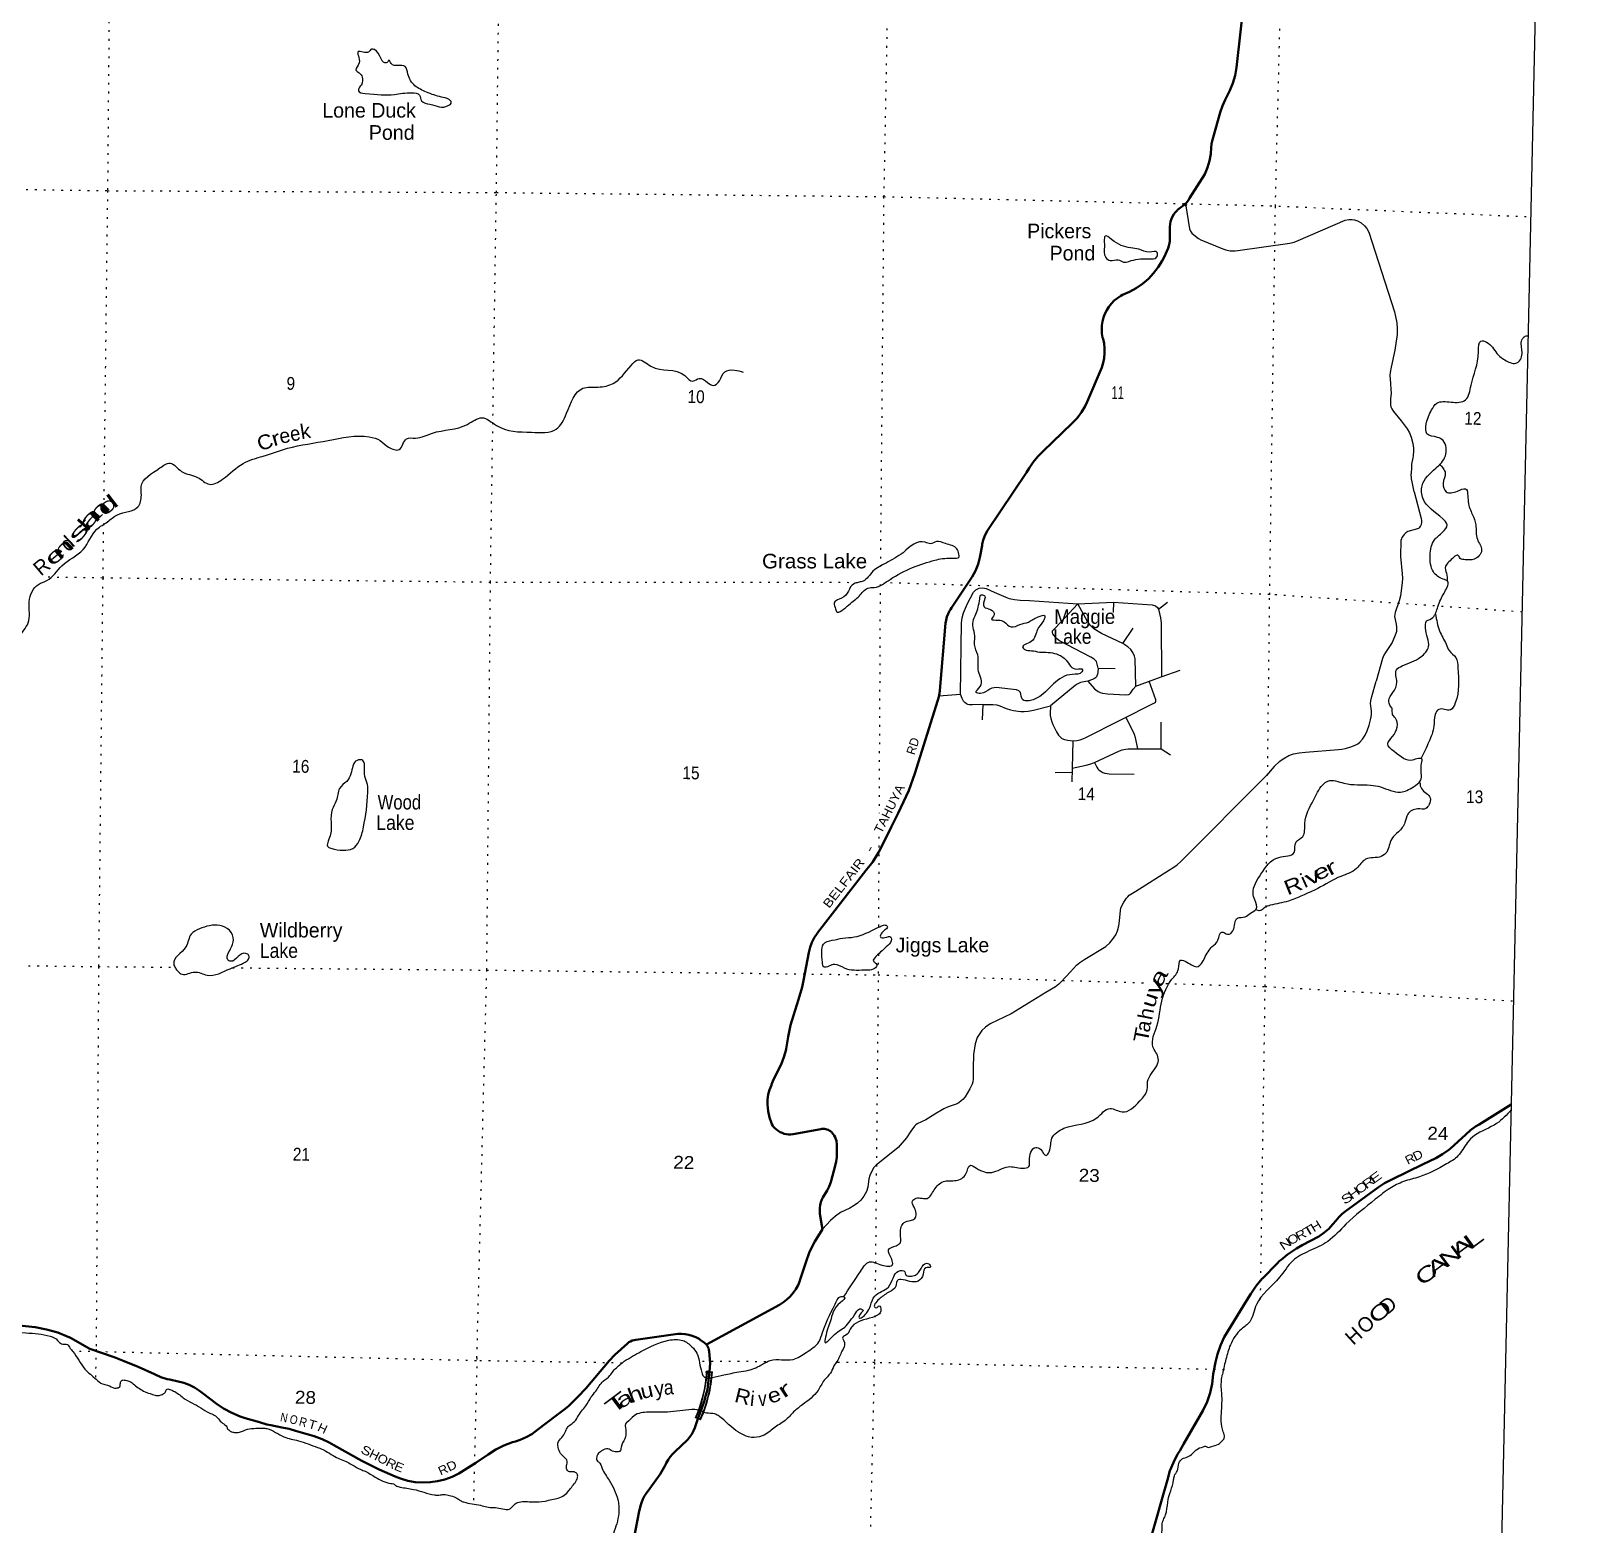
# Model space of a CAD drawing. Header units: feet. Extents: x -751810 to -497223, y -177792 to 12311.
# Drawn here: x -518370 to -497223, y -42326 to -21929 of the extents above; entities that cross this region are included whole.
import ezdxf
from ezdxf.enums import TextEntityAlignment as Align

# ---------------------------------------------------------------- set-up
doc = ezdxf.new("R2010")
doc.units = ezdxf.units.FT
doc.header["$LTSCALE"] = 80
doc.header["$PDMODE"] = 32
doc.header["$PDSIZE"] = 40
doc.linetypes.add('DOTTED', pattern=[1.5, 0.3, -1.2])
for name, color, linetype, lineweight in [('26', 7, 'Continuous', 40), ('29', 7, 'Continuous', 25), ('39', 7, 'Continuous', 13), ('4', 7, 'Continuous', 13), ('61', 7, 'Continuous', 13), ('7', 7, 'DOTTED', 13)]:
    doc.layers.add(name, color=color, linetype=linetype, lineweight=lineweight)
doc.layers.add('27', color=7, linetype='Continuous')
doc.layers.add('41', color=7, linetype='Continuous')

msp = doc.modelspace()

# ---------------------------------------------------------------- linework, layer by layer
at = {"layer": '26'}
msp.add_line((-509100.22, -40246.1), (-509089.48, -40127.18), dxfattribs=at)
for points in [[(-502242.32, -23471.34), (-502231.52, -23417.07), (-502221.9, -23383.84), (-502123.47, -23040.82), (-502095.33, -22952.84), (-502058.14, -22868.29), (-502053.75, -22859.69), (-501996.97, -22749.78), (-501993.72, -22742.27), (-501952.42, -22641.14), (-501921.92, -22536.25), (-501902.55, -22428.74), (-501897.98, -22385.4), (-501807.11, -21575.07), (-501792.22, -21481.04), (-501767.58, -21389.09), (-501733.46, -21300.22), (-501716.72, -21264.71), (-501680.74, -21201.37), (-501476.86, -20847.06)], [(-506746.84, -33063.82), (-506618.7, -32806.52), (-506524.44, -32614.38), (-506379.16, -32305.11), (-506295.42, -32075.19), (-505984.04, -31069.33), (-505969.66, -31024.2), (-505960.07, -30977.81), (-505955.85, -30939), (-505874.86, -30020), (-505868.3, -29976.17), (-505857.19, -29933.27), (-505841.66, -29891.77), (-505824.83, -29858.04), (-505810.44, -29833.1), (-505793.6, -29808.04), (-505511.09, -29387.56), (-505467.42, -29302.97), (-505432.82, -29214.28), (-505407.69, -29122.46), (-505402.68, -29097.92), (-505378.15, -28959.83), (-505375.23, -28941.1), (-505362.58, -28887.49), (-505344.39, -28835.5), (-505320.86, -28785.69), (-505301.65, -28752.89), (-504772.5, -27960.03), (-504734.92, -27902.58), (-504678.7, -27818.39), (-504613.99, -27740.55), (-504547.29, -27675.02), (-504145.53, -27288.89), (-504078.67, -27216.78), (-504019.72, -27138.08), (-503969.31, -27053.65), (-503942.09, -26997.69), (-503743.6, -26525.37), (-503723.44, -26462), (-503710.01, -26396.87), (-503703.46, -26330.69), (-503703.87, -26264.19), (-503711.22, -26198.1), (-503725.44, -26133.14), (-503730.18, -26116.75), (-503739.29, -26062.25), (-503742.65, -26007.1), (-503740.23, -25951.9), (-503732.06, -25897.25), (-503718.21, -25843.76), (-503698.85, -25792.01), (-503674.19, -25742.56), (-503644.49, -25695.97), (-503610.09, -25652.73), (-503571.35, -25613.33), (-503528.71, -25578.19), (-503482.63, -25547.7), (-503460.96, -25535.62), (-503363.97, -25490.82), (-503272.1, -25441.29), (-503185.91, -25382.42), (-503106.35, -25314.87), (-503034.28, -25239.38), (-502970.5, -25156.76), (-502915.7, -25067.93), (-502891.05, -25019.8), (-502836.64, -24893.98), (-502825.46, -24862.17), (-502817.66, -24829.38), (-502813.33, -24795.95), (-502812.49, -24779.63), (-502813.73, -24639.49), (-502813.53, -24602.82), (-502809.5, -24566.37), (-502801.69, -24530.55), (-502790.17, -24495.74), (-502775.07, -24462.32), (-502757.15, -24431.67), (-502739.33, -24406.7), (-502714.52, -24381.67), (-502706.19, -24373.26), (-502669.78, -24343.5), (-502657.91, -24335.66), (-502632.97, -24319.2), (-502607.91, -24298.71), (-502590.63, -24281.71), (-502576.12, -24264.09), (-502558.56, -24238.85), (-502543.01, -24214.09), (-502335.91, -23884.28), (-502299.06, -23794.89), (-502271.76, -23702.14), (-502254.3, -23607.04), (-502247.39, -23526.45), (-502242.32, -23471.34)], [(-509142.15, -39873.87), (-508145.22, -39329.73), (-508092.03, -39297.15), (-508042.53, -39259.19), (-507997.28, -39216.26), (-507956.76, -39168.84), (-507921.41, -39117.44), (-507891.64, -39062.63), (-507867.75, -39005.01), (-507865.72, -38999.18), (-507781.07, -38741.12), (-507738.55, -38620.9), (-507683.69, -38505.8), (-507660.6, -38465.12), (-507556.1, -38296.27), (-507567.08, -38247.66), (-507592.29, -38089.54), (-507595.16, -38049), (-507593.78, -38008.39), (-507588.17, -37968.15), (-507578.38, -37928.71), (-507564.51, -37890.51), (-507553.25, -37866.27), (-507494.93, -37769.81), (-507466.31, -37714.2), (-507443.66, -37655.91), (-507438.1, -37638.12), (-507383.23, -37434.29), (-507369.59, -37373.96), (-507362.34, -37312.53), (-507362.26, -37310.55), (-507361.22, -37285.95), (-507361.42, -37260.55), (-507362.24, -37155.45), (-507362.44, -37130.28), (-507365.63, -37105.45), (-507368.14, -37091.07), (-507375.17, -37066.45), (-507384.74, -37042.7), (-507396.73, -37020.07), (-507411.02, -36998.83), (-507427.46, -36979.2), (-507436.36, -36970.52), (-507449.8, -36959.59), (-507464.31, -36950.13), (-507479.72, -36942.24), (-507495.88, -36936), (-507512.59, -36931.48), (-507529.69, -36928.74), (-507546.98, -36927.8), (-507564.28, -36928.67), (-507581.39, -36931.35), (-507959.17, -37001.22), (-507989.42, -37004.1), (-508019.81, -37003.8), (-508050, -37000.33), (-508079.67, -36993.72), (-508108.48, -36984.05), (-508136.12, -36971.42), (-508162.28, -36955.97), (-508186.7, -36937.87), (-508209.08, -36917.31), (-508229.19, -36894.53), (-508233.53, -36888.44), (-508250.72, -36863.45), (-508259.31, -36838.44), (-508281.02, -36773.2), (-508300.49, -36684.69), (-508310.6, -36594.63), (-508307.45, -36526.58), (-508297.21, -36459.23), (-508279.99, -36393.32), (-508255.97, -36329.57), (-508251.79, -36320.24), (-508224.44, -36254.01), (-508123.87, -36048.2), (-508083.53, -35946.71), (-508054.02, -35841.57), (-508052.9, -35836.54), (-508024.34, -35670.72), (-507993.78, -35512.24), (-507953.74, -35377.35), (-507884.03, -35162.2), (-507835.14, -34991.89), (-507816.35, -34898.79), (-507744.1, -34516.19), (-507726.42, -34447.67), (-507701.68, -34381.38), (-507670.14, -34318.04), (-507632.16, -34258.34), (-507624.86, -34248.3), (-506964.42, -33399.92), (-506871.01, -33279.6), (-506790.69, -33150.18), (-506746.84, -33063.82)], [(-502220.49, -40280.64), (-502190.19, -40113.52), (-502163.71, -40004.78), (-502122.28, -39886.99), (-502068.77, -39774.18), (-501761.04, -39266.06), (-501708.34, -39180.84), (-501634.88, -39072.95), (-501550.54, -38973.33), (-501548.44, -38971.11), (-501343.45, -38763.09), (-501317.12, -38736.68), (-501293.81, -38717.26), (-501205.79, -38643.93), (-501083.54, -38562.1), (-501005.53, -38518.9), (-500776.88, -38397.29), (-500707.04, -38348.75), (-500642.65, -38293.17), (-500584.42, -38231.17), (-500547.07, -38183.47), (-500506.32, -38134.07), (-500460.64, -38089.2), (-500418.6, -38055.22), (-499960.23, -37726.01), (-499878.27, -37669.55), (-499790.87, -37621.96), (-499781.87, -37617.72), (-499350.14, -37408.55), (-499179.63, -37327.31), (-499088.67, -37275.5), (-499003.63, -37214.46), (-498981.01, -37195.82), (-498770.93, -37006.25), (-498706.4, -36947.24), (-498636.05, -36895.3), (-498588.48, -36866.13), (-498148.91, -36593.35)], [(-517563.35, -39935), (-517831.01, -39781.83), (-517845.49, -39775.05), (-517853.02, -39771.51), (-518001.83, -39711.31), (-518156.1, -39667.01), (-518314.17, -39639.07), (-518703.29, -39595.42), (-518746.2, -39594.05), (-518904.13, -39599.56), (-519060.61, -39621.54), (-519305.04, -39679.86), (-519478.11, -39710.71), (-519522.13, -39716.94), (-519582.98, -39719.99), (-519643.82, -39716.66), (-519703.98, -39706.99), (-519792.13, -39693.73), (-519924.5, -39685.55), (-520057.01, -39691.25), (-520188.19, -39710.78), (-520868.71, -39859.19)], [(-510471.7, -40096.05), (-510392.79, -40012.84), (-510222.38, -39858.7), (-510201.41, -39843.75), (-510179, -39831.07), (-510155.39, -39820.81), (-510130.83, -39813.07), (-510108.93, -39808.47), (-509534.28, -39728.94), (-509483.84, -39727.29), (-509433.5, -39730.93), (-509383.82, -39739.8), (-509335.34, -39753.82), (-509288.59, -39772.83), (-509244.09, -39796.63), (-509226.26, -39807.94), (-509169.69, -39848.95)], [(-510471.7, -40096.05), (-510791.29, -40473.9), (-510899.09, -40589.64), (-511028.74, -40714.1), (-511089.4, -40764.13), (-511198.92, -40850.26), (-511444.9, -41035.36), (-511526.24, -41096.45), (-511605.57, -41141.15), (-511689.13, -41177.31), (-511752.05, -41198.03), (-511790.96, -41209.69), (-511908.31, -41253.92), (-512020.39, -41310.18), (-512125.97, -41377.85), (-512293, -41491.24), (-512525.02, -41638.28), (-512617.6, -41683.07), (-512714.35, -41717.93), (-512814.21, -41742.5), (-512916.1, -41756.48), (-513018.89, -41759.75), (-513121.45, -41752.25), (-513222.67, -41734.07), (-513321.44, -41705.41), (-513395.28, -41676.33), (-513614.12, -41579.09), (-513848.85, -41464.9), (-514234.03, -41248.96), (-514296.86, -41213.61), (-514393.67, -41165.73), (-514502.04, -41125.18), (-514756.29, -41051.24), (-514844.24, -41024.6), (-514941.73, -41005.53), (-515092.45, -40975.19), (-515148.82, -40964.32), (-515248.86, -40936.46), (-515445.06, -40878.89), (-515511.56, -40857.41), (-515627.48, -40809.23), (-515737.74, -40749.2), (-515841.11, -40677.98), (-516010.48, -40549.82), (-516066.42, -40506.02), (-516134.64, -40462.7), (-516207, -40426.75), (-516282.73, -40398.57), (-516360.99, -40378.45), (-516474.45, -40352.74), (-516507.08, -40345.22), (-516596.52, -40317.81), (-516682.6, -40281.21), (-516904.75, -40180.76), (-517097.63, -40099.85), (-517234.9, -40046.95), (-517563.35, -39935)], [(-509089.48, -40127.18), (-509106.39, -39970.52), (-509109.01, -39945.45), (-509116.5, -39920.52), (-509119.29, -39913.11), (-509126.91, -39897.89), (-509136.09, -39883.55), (-509146.72, -39870.25), (-509158.68, -39858.13), (-509169.69, -39848.94)], [(-509100.22, -40246.1), (-509107.78, -40323.67), (-509130.29, -40486.25), (-509149.87, -40563.63), (-509174.34, -40653.73), (-509198.81, -40729.15), (-509258.86, -40887.89)], [(-502220.49, -40280.64), (-502235.36, -40409.21), (-502263.06, -40534.39), (-502303.68, -40655.98), (-502356.8, -40772.67), (-502623.76, -41235.68), (-502677.4, -41328.11), (-502705.73, -41373.52), (-502764.13, -41484.85), (-502810.58, -41601.68), (-502844.56, -41722.72), (-502912.63, -41961.52), (-503095.4, -42602.72)], [(-509604.93, -41371.44), (-509568.04, -41337.07), (-509406.02, -41181.47), (-509398.64, -41173.65), (-509368.05, -41136.78), (-509341.48, -41096.92), (-509319.23, -41054.49), (-509301.53, -41009.98), (-509258.86, -40887.89)], [(-510152.72, -42626.28), (-510060.67, -42151.67), (-510039.63, -42066.05), (-510030.35, -42035.26), (-510010.96, -41986.29), (-509986.55, -41939.61), (-509974.01, -41920.75), (-509957.43, -41895.8), (-509937.57, -41870.75), (-509914.15, -41841.22), (-509774.51, -41645.38), (-509702.96, -41518.3), (-509698.11, -41509.17), (-509691.42, -41494.88), (-509666.96, -41450.78), (-509638.02, -41409.49), (-509604.93, -41371.44)]]:
    msp.add_lwpolyline(points, dxfattribs=at)
at = {"layer": '29'}
for p, q in [((-500092.64, -24675.67), (-499744.09, -25764.02)), ((-499474.4, -28226.03), (-499379.38, -28589.89)), ((-503583.22, -29732.02), (-503587.17, -29874.7)), ((-502966, -29828.55), (-502845.08, -29732.66)), ((-505670.92, -30988.34), (-505656.34, -30015.46)), ((-502932.85, -30016.14), (-502926.06, -30748.95)), ((-503455.02, -30295.1), (-503311.63, -30088.8)), ((-503793.33, -30632.45), (-503557.21, -30637.35)), ((-503004.54, -31064.59), (-503096.82, -30813.39)), ((-505967.07, -31009.82), (-505670.92, -30988.34)), ((-505367.74, -31130.34), (-505375.03, -31337.6)), ((-503961.38, -31583.25), (-503022.2, -31109.43)), ((-502930.11, -31735.65), (-502930.77, -31371.66)), ((-504137.52, -31625.89), (-504146.51, -31999.51)), ((-502930.11, -31735.65), (-502803.21, -31817.12)), ((-504379.48, -32059.41), (-504146.4, -32054.16)), ((-504146.59, -32002.64), (-504151.04, -32187.51))]:
    msp.add_line(p, q, dxfattribs=at)
for points in [[(-502599.04, -24292.51), (-502543.9, -24630.96), (-502528.35, -24665.16), (-502510.75, -24689.01), (-502463.08, -24732.54), (-502420.6, -24762.6), (-502390.57, -24780.23), (-502086.99, -24906.68), (-502046.6, -24921.2), (-501988.57, -24931.56), (-501922.27, -24933.64), (-501883.93, -24929.48), (-501172.17, -24829.98), (-501116.21, -24815.47), (-501060.28, -24792.67), (-500417.93, -24514.87), (-500367.14, -24505.53), (-500322.61, -24506.58), (-500291.51, -24510.71), (-500251.1, -24522.11), (-500200.33, -24549.06), (-500152.7, -24589.5), (-500119.52, -24627.84), (-500092.64, -24675.67)], [(-499744.09, -25764.02), (-499711.31, -25918.37), (-499705.09, -25993.01), (-499707.16, -26073.86), (-499740.32, -26289.46), (-499787.97, -26523.73), (-499802.48, -26594.22), (-499806.62, -26631.53), (-499800.41, -26743.48), (-499792.11, -26828.49), (-499790.05, -26878.23), (-499798.33, -26952.87)], [(-499798.33, -26952.87), (-499798.32, -27039.94), (-499795.23, -27062.76), (-499781.76, -27092.82), (-499758.95, -27129.09), (-499651.2, -27255.55), (-499572.46, -27363.35), (-499540.36, -27419.34), (-499516.51, -27477.37), (-499492.7, -27564.46), (-499487.5, -27595.54), (-499484.41, -27629.76), (-499485.45, -27666.04), (-499487.52, -27734.45), (-499491.65, -27759.32), (-499509.28, -27848.47), (-499512.37, -27885.78), (-499514.44, -27977)], [(-499474.4, -28226.03), (-499504.09, -28086.88), (-499509.27, -28046.45), (-499514.44, -27977)], [(-499379.38, -28589.89), (-499375.62, -28617.58), (-499376.65, -28645.57), (-499381.32, -28669.93), (-499390.13, -28690.15), (-499396.86, -28702.58), (-499406.7, -28715.02), (-499417.06, -28724.35), (-499431.57, -28731.62), (-499560.04, -28768.93), (-499574.03, -28775.65), (-499587.5, -28783.43), (-499598.89, -28792.24), (-499613.92, -28806.25), (-499627.39, -28824.37), (-499641.89, -28848.73), (-499650.18, -28868.43), (-499655.36, -28889.17), (-499663.65, -29108.93), (-499638.78, -29345.27), (-499634.64, -29403.31), (-499638.78, -29469.66), (-499663.65, -29645.87), (-499680.22, -29714.29), (-499734.1, -29871.85), (-499741.37, -29901.9), (-499742.39, -29929.89), (-499721.67, -30033.55), (-499716.51, -30072.94), (-499716.51, -30100.93), (-499717.54, -30132.03), (-499725.81, -30162.09), (-499776.61, -30281.29), (-499792.12, -30311.35), (-499866.72, -30419.16), (-499889.54, -30458.55), (-499908.16, -30502.08), (-499995.19, -30813.05)], [(-505656.34, -30015.46), (-505649.23, -29945.43), (-505632.65, -29879.09), (-505576.7, -29752.62), (-505495.89, -29597.13), (-505479.31, -29580.54), (-505460.66, -29563.96), (-505415.07, -29543.23), (-505365.34, -29537.01), (-505319.75, -29545.3), (-505212, -29597.13), (-505054.51, -29665.55), (-505006.85, -29682.13), (-504936.39, -29694.57), (-504855.58, -29702.86), (-504729.17, -29711.16), (-504070.43, -29753.2), (-503583.22, -29732.02)], [(-503793.33, -30632.45), (-503815.33, -30544.58), (-503831.91, -30525.93), (-503846.41, -30511.41), (-503894.07, -30482.39), (-504318.87, -30258.48), (-504360.32, -30227.38), (-504412.12, -30165.19), (-504416.27, -30146.53), (-504414.2, -30125.8), (-504381.04, -30086.4), (-504070.43, -29753.2)], [(-503455.02, -30295.1), (-503746.95, -30158.97), (-503850.56, -30094.7), (-503896.14, -30053.23), (-503935.52, -29997.25), (-504070.43, -29753.2)], [(-503583.22, -29732.02), (-503054.83, -29767.13), (-503009.24, -29783.71), (-502980.23, -29806.52), (-502966, -29828.55)], [(-502966, -29828.55), (-502938.79, -29945.42), (-502932.85, -30016.14)], [(-503275.24, -30881.21), (-503286.92, -30507.27), (-503297.28, -30467.87), (-503320.07, -30418.12), (-503347.01, -30380.8), (-503386.39, -30341.41), (-503455.02, -30295.1)], [(-503793.33, -30632.45), (-503794.61, -30692.82), (-503800.83, -30716.66), (-503809.12, -30738.43), (-503816.37, -30751.91), (-503827.76, -30765.4), (-503840.2, -30774.71), (-503868.18, -30789.23), (-503932.54, -30809.5)], [(-503275.24, -30881.21), (-502932.25, -30752.28), (-502672.77, -30661.46)], [(-503932.54, -30809.5), (-504012.19, -30824.49), (-504031.88, -30830.71), (-504059.85, -30842.11), (-504076.43, -30851.44), (-504104.4, -30871.13), (-504441.58, -31149.23)], [(-503932.54, -30809.5), (-503840.2, -30916.73), (-503823.62, -30929.17), (-503791.51, -30951.97), (-503762.49, -30966.49), (-503730.38, -30975.82), (-503666.14, -30983.07), (-503417.47, -30997.58), (-503374.99, -30994.47), (-503362.56, -30987.22), (-503350.13, -30973.74), (-503313.86, -30922.95), (-503275.24, -30881.21)], [(-501388.47, -31976.67), (-501307.97, -31904.62), (-501265.49, -31871.45), (-501187.78, -31827.91), (-501122.5, -31805.11), (-501046.87, -31788.52), (-500960.87, -31780.23), (-500509.13, -31747.06), (-500462.51, -31739.8), (-500413.81, -31729.43), (-500341.29, -31710.77), (-500280.16, -31687.97), (-500243.89, -31668.28), (-500217.99, -31646.5), (-500181.72, -31604.01), (-500145.46, -31548.02), (-500117.49, -31489.98), (-500088.47, -31413.27), (-500071.9, -31338.64), (-500062.57, -31298.21), (-500059.46, -31268.14), (-500059.46, -31216.32), (-500069.83, -31114.73), (-500067.75, -31080.52), (-500055.32, -31019.36), (-499995.19, -30813.05)], [(-505367.74, -31130.34), (-505508.35, -31135.47), (-505556.02, -31133.39), (-505570.52, -31129.25), (-505591.24, -31120.95), (-505614.04, -31104.37), (-505632.69, -31082.6), (-505650.3, -31049.43), (-505670.92, -30988.34)], [(-503022.2, -31109.43), (-503009.76, -31099.7), (-503003.55, -31089.85), (-503002.51, -31078.45), (-503004.54, -31064.59)], [(-505367.74, -31130.34), (-505229.64, -31130.28), (-505177.83, -31136.5), (-505133.28, -31147.91), (-505047.28, -31183.15), (-504988.22, -31203.88), (-504946.78, -31214.25), (-504885.65, -31223.58), (-504847.31, -31226.69), (-504800.68, -31227.73), (-504749.91, -31221.51), (-504676.35, -31206.99), (-504441.58, -31149.23)], [(-504441.58, -31149.23), (-504446.33, -31254.68), (-504445.3, -31281.63), (-504438.04, -31319.98), (-504424.58, -31365.6), (-504410.07, -31401.88), (-504361.37, -31503.47), (-504333.4, -31550.11), (-504311.64, -31572.92), (-504287.81, -31592.62), (-504252.58, -31608.17), (-504206.99, -31619.57), (-504137.52, -31625.89)], [(-503415.39, -31309.98), (-503325.77, -31478.07), (-503300.9, -31537.16), (-503286.4, -31582.77), (-503252.46, -31735.56), (-502930.11, -31735.65)], [(-504137.52, -31625.89), (-504082.13, -31620.09), (-504035.5, -31611.79), (-504000.04, -31600.88), (-503961.38, -31583.25)], [(-504146.51, -31999.51), (-503955.72, -31959.06), (-503904.95, -31945.59), (-503841.33, -31922.1)], [(-503841.33, -31922.1), (-503500.87, -31764.18), (-503465.64, -31750.7), (-503441.81, -31744.48), (-503413.83, -31740.33), (-503383.79, -31738.26), (-503252.46, -31735.56)], [(-503841.33, -31922.1), (-503811.7, -31988.09), (-503797.2, -32007.79), (-503783.73, -32024.37), (-503750.57, -32047.18), (-503726.74, -32059.62), (-503700.84, -32067.91), (-503668.72, -32075.17), (-503640.74, -32078.28), (-503297.79, -32082.42)], [(-501388.47, -31976.67), (-501494.15, -32100.73), (-502660.94, -33276.55)], [(-504168.57, -34782.74), (-504087.83, -34693.16), (-504044.33, -34655.84), (-503971.78, -34608.16), (-503687.89, -34438.15), (-503631.96, -34388.39), (-503594.64, -34342.78), (-503549.07, -34278.5), (-503526.25, -34222.53), (-503507.62, -34154.11), (-503499.31, -34087.77), (-503486.88, -33942.64), (-503481.72, -33914.64), (-503473.43, -33891.84), (-503441.29, -33828.61), (-503405.04, -33775.73), (-503388.46, -33756.04), (-503366.69, -33737.39), (-503275.51, -33681.41), (-502816.51, -33389.07), (-502759.52, -33352.79), (-502711.86, -33318.58), (-502660.94, -33276.55)], [(-504168.57, -34782.74), (-504303.36, -34925.36), (-504328.22, -34950.24), (-504375.88, -34985.49), (-504506.44, -35066.34), (-504978.92, -35356.6), (-505269.03, -35493.44), (-505331.19, -35536.97), (-505380.93, -35584.66), (-505418.22, -35636.49), (-505443.1, -35680.03), (-505472.1, -35767.11), (-505492.84, -35912.24), (-505501.13, -36098.83), (-505501.13, -36248.11), (-505503.18, -36285.42), (-505511.47, -36316.52), (-505542.57, -36380.8), (-505608.88, -36488.61), (-505639.95, -36525.92), (-505664.82, -36546.65), (-505695.9, -36571.53), (-505733.22, -36588.12), (-505838.89, -36627.51), (-505899, -36654.47), (-506023.33, -36729.11), (-506143.53, -36803.74), (-506263.72, -36857.65), (-506283.39, -36871.12), (-506301, -36888.74), (-506350.75, -36957.16), (-506408.78, -37052.54)], [(-506408.78, -37052.54), (-506524.8, -37183.14), (-506823.2, -37421.57), (-506854.29, -37454.74), (-506885.37, -37504.5), (-506912.31, -37564.62), (-506924.75, -37608.16), (-506939.25, -37724.27), (-506957.9, -37784.39), (-506993.13, -37846.59), (-507034.58, -37900.49), (-507078.09, -37941.96), (-507123.68, -37973.06), (-507183.78, -38010.38), (-507312.26, -38072.58), (-507378.57, -38118.19), (-507446.96, -38178.31), (-507556.1, -38296.27)]]:
    msp.add_lwpolyline(points, dxfattribs=at)
msp.add_point((-502606.06, -24299.27), dxfattribs=at)
at = {"layer": '39'}
for points in [[(-513853.92, -22668.02), (-513843.45, -22559.45), (-513888.42, -22502), (-513929.78, -22462.78), (-513885.36, -22365.05), (-513897.97, -22209.61), (-513833.78, -22217.11), (-513757.34, -22216.83), (-513716.23, -22177.47), (-513678.17, -22184.38), (-513592.24, -22299.17), (-513537.35, -22362.88), (-513503.04, -22357.61), (-513480.25, -22327.9), (-513447.11, -22375), (-513365.23, -22401.04), (-513256.94, -22415.59), (-513221, -22517.15), (-513124, -22676.53), (-512967.08, -22764.72), (-512763.42, -22831.81), (-512657.6, -22866.45), (-512628.21, -22901.37), (-512669.5, -22948.79), (-512920.47, -22928.99), (-513034.11, -22884.1), (-513062.55, -22806.88), (-513168.38, -22772.24), (-513402.2, -22795.14), (-513804.17, -22781.99), (-513895.88, -22745.65), (-513870.59, -22682.29), (-513853.92, -22668.02)], [(-503705.82, -24873.08), (-503708.22, -24800.49), (-503696.59, -24730.23), (-503611.14, -24776.5), (-503348.21, -24891.28), (-503236.04, -24911.96), (-503088.04, -24949.57), (-502984.68, -24955.45), (-502989.22, -25016.06), (-503110.22, -25041.76), (-503372.46, -25076.11), (-503445.1, -25086.55), (-503518.81, -25054.65), (-503629.65, -25064.22), (-503687.04, -25022.62), (-503705.82, -24873.08)], [(-499308.8, -29986.22), (-499219.31, -29941.91), (-499151.65, -29794.33), (-499067.05, -29608.86), (-499024.99, -29527.2), (-499015.19, -29448.84), (-499078.85, -29417.17), (-499211.42, -29319.45), (-499256.59, -29090.73), (-499197.62, -28882.51), (-499086.63, -28776.22), (-499026.04, -28674.83), (-499084.54, -28592.9), (-499353.96, -28318.79), (-499368.09, -28141.15), (-499179.75, -27903.62), (-499049.27, -27735.31), (-499080.77, -27525.04), (-499156.21, -27481.01), (-499299.92, -27431.4), (-499311.02, -27298.16), (-499236.33, -27106.41), (-499165.91, -27015.32), (-498970.46, -26999.61), (-498772.64, -26967.83), (-498697.82, -26770.04), (-498596.95, -26306.87), (-498563.59, -26164.56), (-498487.47, -26178.38), (-498344.14, -26334.77), (-498217.65, -26434.36), (-498071.48, -26463.88), (-498013.7, -26398.69), (-498009.92, -26229.52), (-498004.1, -26149.05), (-497975.1, -26111.42), (-497967.19, -26106.03), (-497945.31, -26095.21), (-497932.82, -26094.37), (-497917.99, -26096.47)], [(-525907.17, -35160.49), (-525593.62, -34967.08), (-525180.23, -34829.37), (-524751.93, -34744.38), (-524316.09, -34502.4), (-524078.23, -34388.92), (-523754.51, -34303.58), (-523523.49, -34226.21), (-523313.51, -34190.67), (-522957.17, -33815.91), (-522902.56, -33712.37), (-522840.01, -33703.71), (-522668.78, -33691.48), (-522415.13, -33501.78), (-522048.81, -33310.61), (-521692.9, -33314.66), (-521365.25, -33233.44), (-521232.01, -33121.61), (-520980.91, -32956.04), (-520861.24, -33001.07), (-520678.72, -33114.02), (-520567.59, -33181.02), (-520342.06, -33079.35), (-520171.28, -32907.92), (-520121.4, -32745.84), (-519966.56, -32747.34), (-519794.48, -32787.51), (-519718.75, -32728.78), (-519638.93, -32577.45), (-519536.25, -32483.06), (-519438.63, -32434.9), (-519369.57, -32224.9), (-519270.71, -32211.02), (-519209.98, -32103.59), (-519193.47, -31995.15), (-519150.89, -31980), (-519034.43, -31988.69), (-518978.67, -31923.46), (-518976.05, -31806.65), (-518966.35, -31732.31), (-518878.46, -31669.83), (-518768.08, -31231.05), (-518640.48, -30921.62), (-518656.96, -30669.37), (-518613.67, -30442.66), (-518538.17, -30214.66), (-518407.02, -30016.14), (-518392.49, -29726.31), (-518268.52, -29489.34), (-518152.72, -29437.56), (-517947.05, -29234.69), (-517656.45, -29011.57), (-517469.26, -28735.74), (-517324.18, -28634.25), (-517189.29, -28538.58), (-516909.3, -28430.08), (-516861.52, -28271.98), (-516864.89, -28153.01), (-516607.79, -27898.92), (-516469.56, -27833.54), (-516311.16, -27945.95), (-516093.75, -28027.45), (-515932.95, -28121.78), (-515752.41, -28053.34), (-515472.04, -27838.05), (-515196.2, -27735.5), (-514863.99, -27630.2), (-514308.5, -27523.93), (-513748.24, -27474.18), (-513598.55, -27525.94), (-513485.85, -27613.13), (-513337.72, -27644.7), (-513239.99, -27501.84), (-513117.05, -27490.53), (-512886.25, -27423.22), (-512406.88, -27303.13), (-512209.76, -27212.9), (-512010.98, -27318.16), (-511532.37, -27411.64), (-511193.46, -27366.95), (-511053.91, -27152.49), (-510829, -26809), (-510619.48, -26793.61), (-510417.23, -26743.8), (-510172.37, -26497.48), (-510076.13, -26421.08), (-509903.08, -26507.62), (-509437.34, -26637.08), (-509326.38, -26712.14), (-509241.1, -26675.79), (-509127.68, -26730.75), (-509050.18, -26772.81), (-508966.27, -26708.22), (-508893.11, -26584.95), (-508759.85, -26561.78), (-508639.82, -26590.7)], [(-499132.02, -27845.68), (-499050.47, -27969.02), (-499079.76, -28109.41), (-499038.1, -28225.21), (-498885.01, -28214.58), (-498773.72, -28184.87), (-498737.43, -28361), (-498680.91, -28531.54), (-498633.89, -28677.69), (-498612.13, -28873.64), (-498553.14, -29024.08), (-498656.41, -29144.66), (-498779.26, -29151.94), (-498847.25, -29134.28), (-498876.46, -29091.3), (-498933.33, -29116.2), (-499001.21, -29183.17), (-499046.78, -29242.59), (-499034.83, -29337.57), (-499022.74, -29439.87)], [(-506456.37, -29056.26), (-506155.51, -28913.97), (-506083.54, -28933.74), (-506000.4, -28903.39), (-505876.34, -28932.4), (-505721.03, -29002.42), (-505694.51, -29075.56), (-505691.34, -29113.92), (-505788.29, -29131.87), (-506022.2, -29158.8), (-506633.48, -29420.98), (-506851.15, -29530.89), (-506937.86, -29541.02), (-507054.93, -29649.18), (-507196.34, -29766.87), (-507365.4, -29861.77), (-507386.26, -29804.88), (-507392.63, -29730.18), (-507331.47, -29693.28), (-507219.01, -29611.2), (-507154.16, -29499.84), (-507056.72, -29459.73), (-507002.08, -29444.85), (-506868.35, -29310.87), (-506688.83, -29198.07), (-506456.37, -29056.26)], [(-504592.12, -30416.39), (-504359.33, -30439.8), (-504230.47, -30523.33), (-504166.02, -30609.42), (-504084.36, -30645.53), (-504004.13, -30655.41), (-504012.8, -30683.43), (-504142.32, -30718.77), (-504400.64, -30847.91), (-504735.65, -31078.08), (-504825.84, -31063.94), (-504853.84, -30966.58), (-504987.58, -30921.23), (-505273.18, -30920.8), (-505397.21, -30980.45), (-505457.2, -30964.98), (-505403.13, -30885.61), (-505424.67, -30679.59), (-505435.7, -30453.66), (-505480.8, -30311.58), (-505476.76, -30221), (-505499.86, -29994.79), (-505461.46, -29896.93), (-505409.06, -29685.54), (-505383.1, -29630.71), (-505339.45, -29652.25), (-505340, -29682.07), (-505350.61, -29796.68), (-505262.88, -29830.91), (-505214.29, -29906.57), (-505247.76, -29964.25), (-505157.52, -29976.37), (-505075.64, -30002.41), (-504980.58, -30069.05), (-504861.26, -30039.52), (-504741.84, -30005.96)], [(-507267.15, -39219.41), (-507040.1, -38876.22), (-506916.51, -38746.03), (-506746.53, -38790.19), (-506599.46, -38779.42), (-506611.96, -38708.61), (-506655.36, -38580.68), (-506551.52, -38524.61), (-506498.45, -38489.54), (-506493.37, -38352.64), (-506439.83, -38206.76), (-506356.73, -38178.42), (-506297.84, -38153.56), (-506306.39, -37996.19), (-506328.76, -37917.1), (-506277.55, -37875.95), (-506126.73, -37877.36), (-506031.65, -37762.65), (-505906.41, -37648.62), (-505733.07, -37632.4), (-505598.32, -37542.77), (-505537.36, -37425.27), (-505451.77, -37465.5), (-505243.87, -37522.61), (-505020.89, -37445.05), (-504824.24, -37465.64), (-504737.21, -37441.42), (-504729.42, -37363.01), (-504644.91, -37181.56), (-504577.1, -37207.28), (-504502.56, -37291.59), (-504461.18, -37240.14), (-504422.86, -37055.63), (-504258.93, -36920.32), (-503811.23, -36777.34), (-503627.37, -36650.54), (-503465.48, -36696.53), (-503222.78, -36546.88), (-503120.72, -36390.01), (-503116.28, -36281.3), (-502990.75, -36064.52), (-502970.4, -35964.23), (-503043.28, -35805.4), (-502988.68, -35522.53), (-502922.72, -35181.48), (-502783.33, -34884.4), (-502695.7, -34743.33), (-502664.89, -34625.14), (-502580.96, -34649.21), (-502427.42, -34709.12), (-502340.47, -34598.25), (-502232.24, -34435.48), (-502155.87, -34348.55), (-502103.14, -34238.92), (-502023.36, -34268.95), (-501949.86, -34220.24), (-501887.69, -34048.36), (-501784.76, -34032.56), (-501709.16, -33979.87), (-501631.5, -33925.22), (-501652.84, -33799.8), (-501674.89, -33706.61), (-501568.51, -33447.07), (-501324.06, -33218.88), (-501115.38, -33151.08), (-501086.04, -33008.68), (-500997.89, -32934.11), (-500969.8, -32757.43), (-500849.97, -32435.73), (-500722.61, -32227.05), (-500653.09, -32176.24), (-500434.51, -32205.38), (-500071.05, -32231.77), (-499934.84, -32257.02), (-499662.88, -32327.68), (-499486.27, -32255.12), (-499389.85, -32170.66), (-499374.48, -31933.24), (-499371.17, -31874.88), (-499415.26, -31867.83), (-499498.27, -31892.14), (-499749.04, -31773.61), (-499835.2, -31668.89), (-499770.62, -31569.61), (-499730.77, -31316.62), (-499769.85, -31265.36), (-499776.23, -31190.66), (-499805.3, -31141.64), (-499821.95, -31076.78), (-499765.19, -30967.24), (-499711.74, -30825.39), (-499715.99, -30656.03), (-499640.4, -30603.35), (-499384.21, -30480.2), (-499278.54, -30341.55), (-499321.15, -30088.71), (-499308.8, -29986.22)], [(-504741.84, -30005.96), (-504609.46, -29932.39), (-504520.64, -29918.29), (-504540.27, -29986.35), (-504621.42, -30107.42), (-504707.53, -30270.7), (-504822, -30352.73), (-504800.38, -30375.39), (-504700.27, -30395.8), (-504592.12, -30416.39)], [(-499182.03, -29896.44), (-499128.84, -30123.3), (-499038.41, -30306.7), (-498996.12, -30394.31), (-498905.72, -30489.05), (-498876.71, -30630.76), (-498913.56, -31109.49), (-498980.01, -31202.69), (-499138.78, -31197.07), (-499188.6, -31266.46), (-499206.28, -31427.26), (-499273.38, -31639.33), (-499381.41, -31864.87)], [(-514054.65, -32180.32), (-513998.03, -32076.82), (-513913.47, -31893.36), (-513835.07, -31895.14), (-513814.49, -31964.12), (-513809.78, -32113.34), (-513774.02, -32222.96), (-513768.37, -32329.88), (-513827.25, -32804.08), (-513889.96, -33000.13), (-513972.58, -33096.99), (-514103.84, -33120.21), (-514272.21, -33094.22), (-514317.86, -33066.99), (-514308.24, -32996.68), (-514275.97, -32902.71), (-514270.22, -32735.59), (-514254.37, -32566.69), (-514199.35, -32445.03), (-514153.35, -32276.81), (-514054.65, -32180.32)], [(-499397.6, -32196.86), (-499376.2, -32279.78), (-499256.32, -32405.42), (-499272.42, -32495.73), (-499315.94, -32553.17), (-499428.66, -32556.66), (-499563.05, -32630.18), (-499601.8, -32744.15), (-499689.07, -32869.12), (-499781.74, -32965.75), (-499850.13, -33145.55), (-499923.9, -33206.34), (-500137.94, -33243.79), (-500261.44, -33369.95), (-500475.04, -33477.94), (-500792.52, -33644.03), (-501001.84, -33740.02), (-501192.61, -33816.29), (-501441.27, -33873.11), (-501520.49, -33907.59), (-501575.62, -33944.62), (-501643.28, -33937.47)], [(-516396.57, -34730.54), (-516419.52, -34677.63), (-516253.29, -34439.6), (-516181.06, -34267.95), (-516068.83, -34195.94), (-515790.24, -34149.88), (-515658.91, -34213.31), (-515603.67, -34351.58), (-515665.58, -34511.38), (-515680.03, -34617.84), (-515640.27, -34638.9), (-515538.22, -34572.7), (-515434.71, -34530.72), (-515391.16, -34561.94), (-515396.26, -34610.18), (-515445.45, -34651.38), (-515648.55, -34739.46), (-515964.28, -34827), (-516134.3, -34784.85), (-516303.93, -34815.26), (-516363.38, -34775.62), (-516396.57, -34730.54)], [(-506808.34, -34180.48), (-507124.92, -34306.28), (-507278.15, -34322.95), (-507423.61, -34351.89), (-507543.44, -34403.57), (-507567.99, -34511.83), (-507558.99, -34649.05), (-507536.4, -34718.07), (-507471.75, -34705.44), (-507390.75, -34681.08), (-507257.14, -34732.47), (-506982.23, -34760.88), (-506820.14, -34708.14), (-506815.53, -34682.05), (-506862.79, -34636.65), (-506829.23, -34574.94), (-506664.89, -34421.5), (-506614.66, -34333.98), (-506624.13, -34307.57), (-506704.72, -34313.8), (-506766.81, -34302.32), (-506753.85, -34262.31), (-506710.55, -34214.94), (-506671.32, -34169.48), (-506679, -34153.19), (-506723.05, -34144.13), (-506773.85, -34167.15), (-506808.34, -34180.48)], [(-498150.34, -36669.37), (-498348.19, -36855.01), (-498649.54, -37019.44), (-498750.35, -37119.92), (-498877.03, -37298.39), (-499032.34, -37407.71), (-499404.32, -37582.63), (-499618.99, -37648.28), (-499806.1, -37740.75), (-500005.74, -37890.48), (-500406.38, -38230.88), (-500654.99, -38465.02), (-500911.36, -38596.22), (-501131.58, -38730.25), (-501313.62, -38955.83), (-501629.67, -39327.48), (-501670.57, -39447.45), (-501721.43, -39563.17), (-501834.29, -39663.37), (-501985.95, -39879.56), (-502046.61, -40073.64), (-502070.84, -40167.79), (-502094.58, -40283.41)], [(-508374.54, -40143.25), (-508271.25, -40092.51), (-507959.98, -40076.43), (-507778.85, -39981.8), (-507606.65, -39836.6), (-507557.53, -39708.76), (-507385.96, -39321.74), (-507283.05, -39217.28), (-507255.13, -39227.99), (-507313.09, -39301.23), (-507449.44, -39552.02), (-507516.76, -39774.16), (-507522.4, -39846.57), (-507417.89, -39760.29), (-507254.18, -39635.04), (-507100.96, -39439.03), (-507031.39, -39386.21), (-507003.65, -39404.97), (-507043.07, -39458.48), (-507058.31, -39510.53), (-506956.31, -39446.35), (-506903.75, -39344.78), (-506842.48, -39213.18), (-506656.66, -39088.43), (-506589.4, -38958.99), (-506517.06, -38871.97), (-506434.77, -38879.88), (-506425.53, -38916.36), (-506365.72, -38939.88), (-506284.94, -38925.6), (-506210.5, -38834.6), (-506134.5, -38763.78), (-506084.92, -38795.13), (-506081.25, -38811.34), (-506143.93, -38826.03), (-506182.1, -38913.83), (-506250.56, -39006.98), (-506365.33, -39012.43), (-506485.41, -38985.53), (-506523.74, -38990.7), (-506555.87, -39078.63), (-506642.02, -39153.25), (-506768.69, -39241.05), (-506830.48, -39306.14), (-506847.78, -39360.15), (-506823.88, -39370.77), (-506783.13, -39347.51), (-506760.14, -39398.41), (-506875.1, -39502.6), (-507153.44, -39627.25), (-507184.68, -39674.9), (-507220.21, -39734.55), (-507281.42, -39773.46), (-507258.87, -39844.49), (-507291.77, -39966.66), (-507359.21, -40104.17), (-507404.01, -40164.99)], [(-519449.66, -39891.73), (-519329.28, -39774.01), (-519188.1, -39757.06), (-518994.62, -39739.29), (-518861.08, -39704.04), (-518438.92, -39713.62), (-518108.12, -39761.43), (-518004.8, -39818.18), (-517953.57, -39865.69), (-517871.24, -39871.59), (-517835.61, -39928.9)], [(-517835.61, -39928.9), (-517798.58, -39968.92), (-517631.57, -40208.75), (-517478.19, -40349.55), (-517393.25, -40412.11), (-517323.25, -40427.97), (-517227.71, -40468.64), (-517205.6, -40469.2), (-517154.84, -40450.34), (-517147.61, -40402.19), (-517124.5, -40362.5), (-517078.21, -40361.65), (-517018.31, -40379.28), (-516957.05, -40423.11), (-516810.6, -40519.44), (-516673, -40567.21), (-516657.02, -40571.64), (-516616.72, -40568.63), (-516561.89, -40547.86), (-516533.1, -40522.41), (-516518.17, -40488.55), (-516501.89, -40480.91), (-516471.94, -40489.72), (-516422.14, -40509.1), (-516289.66, -40601.04), (-516049.69, -40737.99), (-515934.75, -40807.34), (-515865.15, -40839.31), (-515753.17, -40946.85), (-515694.12, -40998.68), (-515687.33, -41020.16)], [(-510264.91, -40100.6), (-510039.34, -39970.79), (-509655.74, -39816.28), (-509466.73, -39818.56), (-509339.91, -39904.05), (-509275.51, -39992.16), (-509236.21, -40123.95)], [(-510651.43, -40511.66), (-510551.48, -40375.23), (-510461.08, -40298.97), (-510415.31, -40237.7), (-510293.85, -40125.98), (-510264.91, -40100.6)], [(-509236.21, -40123.95), (-509206.85, -40254.08), (-509164.38, -40325.63), (-509060.24, -40323.52)], [(-507404.01, -40164.99), (-507449.12, -40264.17), (-507534.04, -40362.72), (-507617.95, -40501.57), (-507827.9, -40693.62), (-507951.11, -40795.23), (-508068.7, -40913.09), (-508224.12, -41015.9), (-508289.85, -41070.63), (-508379.6, -41120.73), (-508529.01, -41143.14), (-508670.52, -41091.24), (-508710.18, -41068.09), (-508824.66, -40980.62), (-508958.45, -40860.45), (-509010.01, -40830.95), (-509029.91, -40822.4), (-509142.23, -40809.5), (-509175.97, -40799.29)], [(-509062.66, -40324.04), (-508904.01, -40289.91), (-508701.85, -40248.69), (-508568.52, -40225.87), (-508374.51, -40143.24)], [(-507228.53, -45866.01), (-507006, -45895.79), (-506861.32, -45901.45), (-506794.73, -45893.06), (-506563.77, -45826.39), (-506361.6, -45785.17), (-506243.96, -45745.85), (-506047.92, -45708.51), (-505955.36, -45706.81), (-505919.47, -45719.8), (-505885.7, -45736.76), (-505810.27, -45776.93), (-505765.34, -45830.42), (-505707.94, -45868.11), (-505597.89, -45891.03), (-505442.95, -45888.89), (-505402.35, -45873.81), (-505385.77, -45854.09), (-505341.24, -45843.13), (-505296.42, -45820.09), (-505217.93, -45737.49), (-505104.51, -45625.57), (-505061.4, -45590.41), (-505035.07, -45583.02), (-504955.07, -45520.59), (-504936.57, -45504.95), (-504828.78, -45457.32), (-504421.43, -45334.69), (-504360.08, -45293.95), (-504286.01, -45227.35), (-504069.27, -45085.81), (-503960.13, -44983.84), (-503922.04, -44908.28), (-503934.66, -44849.56), (-503939.14, -44787.02), (-503917.63, -44731.18), (-503880.05, -44675.74), (-503793.77, -44603.41), (-503777.29, -44587.72), (-503720.61, -44492.48), (-503636.24, -44416.07), (-503592.12, -44340.66), (-503583.73, -44326.78), (-503520.82, -44143.1), (-503472.38, -44055.71), (-503437.97, -43965.96), (-503390.19, -43824.19), (-503365.18, -43627.47), (-503345.29, -43474.93), (-503291.47, -43413.86), (-503263.78, -43352.13), (-503262.03, -43281.69), (-503239.32, -43177.55), (-503144.25, -43075.23), (-503127.37, -43043.43), (-503084.86, -42951.87), (-503045.31, -42898.5), (-502993.01, -42736.7), (-502928.55, -42490.63), (-502917.76, -42380.15), (-502918.67, -42335.82), (-502900.93, -42269.81), (-502871.04, -42200.09), (-502840.65, -42029.68), (-502800.95, -41870.7), (-502760.61, -41723.59), (-502751.17, -41667.45), (-502711.36, -41601.92), (-502687.64, -41496.51), (-502644.85, -41436.53), (-502571.78, -41410.18), (-502502.24, -41363.6), (-502483.69, -41345.95), (-502450.63, -41310.53), (-502355.1, -41270.65), (-502314.75, -41265.63), (-502296.9, -41276.15), (-502240.37, -41267.5), (-502149.01, -41233.56), (-502097.65, -41190.55), (-502064.14, -41137.03), (-502082.49, -41066.08), (-502105.57, -40781.56), (-502106.7, -40503.63), (-502108.36, -40489.49), (-502104.8, -40346.6), (-502099.61, -40304.88), (-502094.58, -40283.41)], [(-515687.33, -41020.16), (-515647.33, -41058.26), (-515611.45, -41071.25), (-515591.4, -41073.77), (-515520.94, -41071.52), (-515411.34, -41031.99), (-515298.37, -41018.73), (-515201.73, -41015.12), (-515145.6, -41022.58), (-514913.06, -41135.18), (-514715.26, -41188.5), (-514454.03, -41279.66), (-514422.12, -41290.54), (-514217.78, -41404.43), (-514044.75, -41483.31), (-513903.88, -41561.37), (-513864.13, -41580.5), (-513804.43, -41606.17), (-513667.58, -41684.13), (-513452.54, -41772.12), (-513416.5, -41779.07), (-513384.84, -41800), (-513325.04, -41821.65), (-513142.77, -41852.42), (-512859.03, -41928.05), (-512798.77, -41931.58), (-512728.17, -41923.29), (-512654.04, -41935.23), (-512568.25, -41963.57), (-512552.37, -41972.03), (-512504.93, -42005.45), (-512459.15, -42024.73), (-512228.98, -42070.81), (-512141.04, -42093.16), (-511952.43, -42112.01), (-511852.22, -42126.62), (-511790.92, -42087.9), (-511755.79, -42050.52), (-511702.93, -42027.69), (-511517.79, -42024.3), (-511346.53, -42012.51), (-511253.46, -41990.69), (-511166.47, -41970.73), (-511021.14, -41869.68), (-511012.8, -41857.81), (-510917.08, -41729.33), (-510904.12, -41693.41), (-510905.07, -41651.1), (-510914.77, -41636.76), (-510956.39, -41611.54), (-511014.78, -41614.1), (-511053.83, -41566.79), (-511050.47, -41512.51), (-511043.49, -41474.42), (-511119.58, -41379.87), (-511163.91, -41302.23), (-511163.36, -41199.54), (-511103.16, -41124.53), (-511065.18, -41053), (-511052.52, -41029.15), (-511021.26, -40985.63), (-510961.81, -40940.82), (-510849.26, -40782.55), (-510789.16, -40711.57), (-510719.87, -40594.51), (-510651.43, -40511.66)], [(-509175.97, -40799.29), (-509301.94, -40761.16), (-509340.18, -40762.21), (-509674.92, -40796.06), (-509809.7, -40796.69), (-509934.43, -40797.57), (-510130.77, -40846.99), (-510231.57, -40937.08), (-510234.52, -40938.71), (-510244.23, -41041.48), (-510259.3, -41161.93), (-510308.44, -41277.49), (-510325.92, -41333.43), (-510346.17, -41338.96), (-510426.38, -41328.88), (-510487.99, -41299.14), (-510569.05, -41323.27), (-510579.3, -41331.07), (-510626.54, -41370.15), (-510641.61, -41410.05), (-510630.95, -41466.7), (-510617.13, -41477.12), (-510567.07, -41566.99), (-510470.52, -41728.51), (-510354.42, -41993.23), (-510340.34, -42074.13), (-510340.88, -42176.82), (-510368.66, -42323.13), (-510414.18, -42454.89), (-510431.52, -42504.8), (-510580.9, -42849.41), (-510588.33, -42905.61), (-510601.99, -43050.26), (-510594.53, -43316.26), (-510615.57, -43515.1), (-510661.94, -43681.07), (-510678.17, -43767.25), (-510679.92, -43837.69), (-510681.17, -43888), (-510666.14, -43930.67), (-510520.44, -44137.74), (-510419.27, -44275.21), (-510311.42, -44386.67), (-510247.34, -44478.91), (-510115.31, -44588.97), (-510091.69, -44609.7), (-510057.97, -44628.68), (-510023.14, -44683.93), (-509961.68, -44719.71), (-509850.16, -44764.81), (-509655.07, -44846.26), (-509534.35, -44925.83), (-509378.7, -45056.62), (-509144.86, -45277.99), (-509096.66, -45361.77), (-509065.55, -45404.84), (-509025.34, -45486.41), (-508968.69, -45554.29), (-508875.17, -45594.91), (-508859.19, -45599.34), (-508795.76, -45637.19), (-508745.96, -45656.57), (-508659.92, -45755.4), (-508644.04, -45763.86), (-508606.8, -45803.06), (-508519.75, -45861.64), (-508386.63, -45927.42), (-508257.07, -45974.99), (-508117.01, -46004.71), (-507967.8, -45990.34), (-507921.22, -45977.42), (-507812.88, -45907.66), (-507769.71, -45870.49), (-507698.71, -45846.1), (-507678.5, -45842.58), (-507555.93, -45847.69), (-507488.8, -45817.16), (-507472.57, -45811.53), (-507420.35, -45814.86), (-507228.53, -45866.01)]]:
    msp.add_spline(points, degree=3, dxfattribs=at)
at = {"layer": '4'}
msp.add_lwpolyline([(-745759.2, 12310.88), (-714696.48, 11306.43), (-683632.43, 10344.71), (-652567.08, 9425.72), (-621500.49, 8549.46), (-590432.73, 7715.93), (-559363.85, 6925.15), (-528293.92, 6177.09), (-497222.97, 5471.78), (-501256.99, -177792.42), (-532580.02, -177081.38), (-563902.02, -176327.26), (-595222.97, -175530.05), (-626542.79, -174689.77), (-657861.41, -173806.4), (-689178.81, -172879.95), (-720494.9, -171910.43), (-751809.61, -170897.82)], close=True, dxfattribs=at)
msp.add_lwpolyline([(-745759.2, 12310.88), (-714696.48, 11306.43), (-683632.43, 10344.71), (-652567.08, 9425.72), (-621500.49, 8549.46), (-590432.73, 7715.93), (-559363.85, 6925.15), (-528293.92, 6177.09), (-497222.97, 5471.78), (-501256.99, -177792.42), (-532580.02, -177081.38), (-563902.02, -176327.26), (-595222.97, -175530.05), (-626542.79, -174689.77), (-657861.41, -173806.4), (-689178.81, -172879.95), (-720494.9, -171910.43), (-751809.61, -170897.82)], close=True, dxfattribs=at)
at = {"layer": '61'}
for p, q in [((-509135.88, -40244.95), (-509060.92, -40247.37)), ((-509128.57, -40253.18), (-509069.44, -40255.09)), ((-509223.34, -40902.26), (-509292.45, -40874.3)), ((-509227.06, -40892.12), (-509281.91, -40869.93))]:
    msp.add_line(p, q, dxfattribs=at)
for centre, radius, start, end in [((-511195.2, -40066.79), 2067.03, 337.00982, 355.04976), ((-511195.2, -40066.79), 2075.03, 337.22904, 354.84637), ((-510938.13, -40130.74), 1872.82, 336.01217, 356.19275), ((-510938.13, -40130.74), 1880.82, 335.79947, 356.45214)]:
    msp.add_arc(centre, radius, start, end, dxfattribs=at)
msp.add_point((-509128.57, -40253.18), dxfattribs=at)
at = {"layer": '7'}
for p, q in [((-506769.37, -29489.95), (-506785.31, -32616.09)), ((-506786.95, -32937.99), (-506793.26, -34174.79)), ((-506793.88, -34539.42), (-506838.05, -39205.69)), ((-517479.2, -39936.92), (-517489.56, -40339.94)), ((-512277.55, -40055.26), (-512325.78, -42051.49)), ((-508332.7, -40109.24), (-509242.5, -40105.14)), ((-506851.15, -40177.42), (-506912.23, -42747.8))]:
    msp.add_line(p, q, dxfattribs=at)
for points in [[(-512277.55, -40055.26), (-512143.24, -34758.58), (-512093.14, -29462.28), (-512012.21, -24136.45), (-511947.56, -18908.98)], [(-506619.89, -19013.8), (-506721.66, -24192.06), (-506767.27, -29246.81)], [(-501573.74, -39253.52), (-501510.33, -34981.81), (-501448.87, -29627.33), (-501370.4, -24321.6), (-501241.47, -19097.61)], [(-517289.36, -20117.55), (-517323.55, -24110.58), (-517376.44, -28345.62)], [(-522754.48, -24033.09), (-517323.55, -24110.58), (-512012.21, -24136.45), (-506721.66, -24192.06), (-501444.62, -24317.12), (-497881.98, -24466.51)], [(-517380.34, -28657.82), (-517389.64, -29402.49), (-517446.04, -34710.74), (-517479.2, -39936.92)], [(-507075.52, -29466.03), (-512093.14, -29462.28), (-517389.64, -29402.49), (-518145.88, -29391.98)], [(-498000.85, -29866.78), (-501448.87, -29627.33), (-506726.54, -29467.55)], [(-527211.69, -34540.07), (-522722.34, -34647.39), (-517446.04, -34710.74), (-516406.47, -34720.12)], [(-515616.27, -34727.25), (-512143.24, -34758.58), (-506796.57, -34823.53), (-503092.58, -34934.43)], [(-502865.2, -34941.24), (-501510.33, -34981.81), (-498117.83, -35181.02)], [(-506840.63, -39478.44), (-506846.72, -40121.85), (-506851.15, -40177.42)], [(-510294.55, -40126.6), (-512285.23, -40095.26), (-517801.97, -39965.25)], [(-502067.95, -40218.23), (-506846.72, -40121.85), (-507360.21, -40117.49)]]:
    msp.add_lwpolyline(points, dxfattribs=at)

# ---------------------------------------------------------------- texts
at = {"layer": '27'}
msp.add_text('RD', height=120, rotation=72.799, dxfattribs=at).set_placement((-506299.72, -31826.87))
for s, rotation, width, p in [('TAHUYA', 63.526, 1.1, (-506750.89, -32903.72)), ('-', 60.1, 1.55, (-506885.38, -33163.78)), ('BELFAIR', 52.1, 1.2, (-507466.75, -33923.1)), ('N', 348.929, 0.85, (-514971.65, -40921.41)), ('O', 346.502, 0.85, (-514845.65, -40946.06)), ('R', 344.982, 0.9, (-514717.3, -40977.28)), ('T', 344.645, 1.15, (-514593.29, -41010.55)), ('H', 334.884, 1.05, (-514466.78, -41047.93)), ('S', 333.172, 1.25, (-513876.2, -41348.04)), ('H', 333.172, 1.1, (-513761.63, -41405.99)), ('O', 333.172, 1.1, (-513652.12, -41461.37)), ('R', 333.172, 1.15, (-513534.17, -41521.02)), ('E', 337.741, 1.15, (-513419.6, -41578.96)), ('R', 24.57, 1.1, (-512773.34, -41665.65)), ('D', 25.866, 1.15, (-512657.03, -41612.11))]:
    msp.add_text(s, height=120, rotation=rotation, dxfattribs=dict(at, width=width)).set_placement(p)
for s, rotation, width, p in [('R', 26.795, 1.15, (-499503.26, -37391.98)), ('D', 26.795, 1.15, (-499398.23, -37340.43)), ('R', 36.069, 1.4, (-500064.97, -37708.99)), ('E', 36.069, 1.5, (-499967.49, -37637.99)), ('S', 31.797, 1.4, (-500364.37, -37927.07)), ('H', 36.069, 1.35, (-500263.34, -37853.48)), ('O', 36.069, 1.35, (-500161.29, -37779.14)), ('T', 30.247, 1.55, (-500886.78, -38368.41)), ('H', 31.185, 1.2, (-500787.15, -38306.98)), ('N', 33.848, 1.35, (-501199.21, -38549.79)), ('O', 30.802, 1.2, (-501100.06, -38484.35)), ('R', 27.802, 1.2, (-500995.3, -38428.3))]:
    msp.add_text(s, height=120, rotation=rotation, dxfattribs=dict(at, width=width)).set_placement(p, align=Align.CENTER)
at = {"layer": '41'}
for s, p in [('Lone Duck', (-514390.39, -23112.76)), ('Pond', (-513753.99, -23415.8)), ('Pickers', (-504761.86, -24761.24)), ('Pond', (-504455.46, -25063.81)), ('Wildberry', (-515243.5, -34313.35)), ('Jiggs Lake', (-506558.11, -34516.21))]:
    msp.add_text(s, height=200, dxfattribs=at).set_placement(p)
for s, rotation, width, p in [('C', 18.452, 1.1, (-515141.64, -27638.53)), ('r', 16.295, 1.25, (-514998.43, -27588.61)), ('e', 10.281, 0.95, (-514744.64, -27525.76)), ('k', 8.96, 1.05, (-514605.9, -27495.5)), ('d', 37.31, 1.9, (-517263.95, -28482.27)), ('a', 46.332, 2.1, (-517493.08, -28650.02)), ('n', 44.129, 2.1, (-517378.98, -28553.1)), ('s', 49.689, 2.15, (-517645.96, -28837.87)), ('l', 49.331, 1.65, (-517569.89, -28740.42)), ('n', 42.112, 2, (-517871.69, -29071.51)), ('e', 39.406, 1.8, (-517981.87, -29168.64)), ('v', 27.346, 1.5, (-500818.28, -33565.61)), ('e', 27.629, 1.4, (-500701.57, -33500.99)), ('r', 26.866, 1.55, (-500567.29, -33445.08)), ('R', 21.951, 1.25, (-501091.83, -33695.04)), ('i', 24.623, 1.1, (-500941.04, -33627.45)), ('y', 61.637, 1.55, (-502930.91, -35033.71)), ('a', 61.253, 1.55, (-502882.98, -34907.04)), ('u', 72.409, 1.3, (-502997.43, -35196.8)), ('h', 79.051, 1.05, (-503041.43, -35372.67)), ('a', 79.066, 1.05, (-503077.09, -35542.87)), ('T', 79.081, 1.2, (-503098.25, -35664.65)), ('A', 36.484, 1.65, (-498763.65, -38629.53)), ('L', 36.31, 1.75, (-498607.33, -38510.61)), ('N', 36.484, 1.55, (-498923.41, -38747.68)), ('C', 38.114, 1.55, (-499249.82, -38990.81)), ('A', 36.484, 1.65, (-499099.86, -38880.54)), ('O', 39.966, 1.5, (-499878.17, -39504.22))]:
    msp.add_text(s, height=200, rotation=rotation, dxfattribs=dict(at, width=width)).set_placement(p, align=Align.CENTER)
for s, rotation, p in [('e', 12.277, (-514883.79, -27554.96)), ('d', 43.473, (-517807.76, -29002.07)), ('R', 40.173, (-518158.7, -29321.6)), ('D', 39.476, (-499766.06, -39411.39)), ('O', 42.485, (-500070.29, -39670.96)), ('H', 42.485, (-500234.43, -39828.1))]:
    msp.add_text(s, height=200, rotation=rotation, dxfattribs=at).set_placement(p, align=Align.CENTER)
for s, width, p in [('Grass Lake', 1.05, (-508383.1, -29271.05)), ('Maggie', 0.95, (-504392.26, -30029.39)), ('Lake', 0.9, (-504403.75, -30301.32)), ('Wood', 0.85, (-513634.32, -32564.79)), ('Lake', 0.9, (-513652.5, -32843.59)), ('Lake', 0.9, (-515243.5, -34592.18))]:
    msp.add_text(s, height=200, dxfattribs=dict(at, width=width)).set_placement(p)
for s, rotation, width, p in [('T', 37.018, 1.9, (-510434.45, -40844.85)), ('a', 28.163, 1.5, (-510315.64, -40755.16)), ('h', 20.471, 1.3, (-510171.77, -40678.91)), ('u', 12.846, 1.15, (-510019.81, -40618.98)), ('a', 4.53, 0.9, (-509718.38, -40563.35)), ('R', 345.989, 1.1, (-508771.66, -40654.43)), ('v', 3.394, 0.85, (-508428.19, -40715.76)), ('e', 19.105, 1.2, (-508271.53, -40687.58)), ('r', 33.282, 1.75, (-508088.7, -40614.96))]:
    msp.add_text(s, height=200, rotation=rotation, dxfattribs=dict(at, width=width)).set_placement(p)
for s, rotation, p in [('y', 8.026, (-509840.81, -40579.64)), ('i', 354.009, (-508554.18, -40710.1))]:
    msp.add_text(s, height=200, rotation=rotation, dxfattribs=at).set_placement(p)
at = {"layer": '7'}
for s, rotation, width, p in [('9', 358.7, 0.9, (-514880.28, -26829.88)), ('10', 358.7, 0.9, (-509402.26, -27009.28)), ('11', 358.7, 0.65, (-503610.46, -26955.44)), ('12', 358.7, 0.9, (-498792.11, -27305.7)), ('16', 358.7, 0.9, (-514802.7, -32058.96)), ('15', 358.7, 0.9, (-509472.28, -32148.96)), ('14', 358.7, 0.9, (-504072.1, -32435.13)), ('13', 358.7, 0.9, (-498767.47, -32475.11)), ('24', 358.7, 1.1, (-499296.42, -37073.26)), ('21', 358.7, 0.9, (-514794.29, -37359.71)), ('22', 358.7, 1.1, (-509596.84, -37470.31)), ('23', 358.7, 1.1, (-504058.41, -37647.31)), ('28', 358.555, 1.1, (-514764.69, -40679.54))]:
    msp.add_text(s, height=175, rotation=rotation, dxfattribs=dict(at, width=width)).set_placement(p)

doc.saveas('drawing.dxf')
